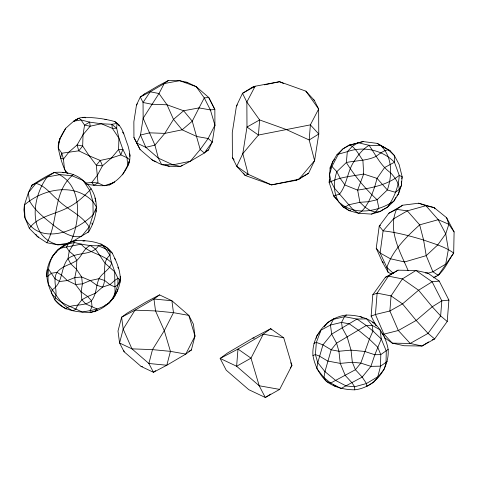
<?xml version="1.0" encoding="UTF-8"?>
<svg xmlns="http://www.w3.org/2000/svg" width="478" height="478" viewBox="0 0 478 478"><rect width="100%" height="100%" fill="white"/><g stroke="black" fill="none" stroke-linecap="round" stroke-linejoin="round"><path stroke-width="0.72" d="M391.249 273.996L388.064 272.203L382.281 261.765L376.24 248.237L379.233 226.1L388.841 213.254L402.739 205.193L418.698 203.21L434.155 207.631L446.625 217.741L454.1 231.914L453.688 253.077C447.516 261.496 443.853 273.44 433.648 277.82M86.416 184.239C93.981 185.249 101.784 186.605 109.343 184.944C118.03 180.774 124.567 173.275 128.516 164.569C131.133 158.188 129.628 151.454 127.793 145.097C124.453 136.911 122.995 126.586 114.857 121.609C104.879 118.681 94.483 117.534 84.11 117.295C76.331 117.224 71.21 123.659 65.761 128.218C62.038 134.3 57.695 140.556 58.256 148.049C60.019 156.629 62.325 165.215 66.376 173.024M120.372 276.182C120.803 293.606 107.329 309.654 90.234 312.439C77.472 312.11 62.839 311.088 54.749 299.694C50.668 291.401 46.324 282.301 46.88 272.872C47.961 256.782 61.118 243.057 76.785 240.386C89.547 240.709 104.18 241.737 112.27 253.125C116.835 262.332 121.591 272.574 119.829 283.084M312.947 355.501C311.477 335.926 326.743 317.183 346.353 315.044C356.415 315.098 366.285 317.308 374.525 323.331C381.785 330.423 386.403 339.368 388.148 349.364C389.618 368.938 374.352 387.682 354.742 389.821C344.68 389.767 334.809 387.556 326.57 381.534C319.31 374.441 314.691 365.497 312.947 355.501L315.402 354.574L319.477 356.104L327.699 361.033L340.252 363.388L352.34 362.264L360.812 363.089L370.91 366.363L380.542 366.166L387.192 361.541M376.15 325.96L371.131 316.119L372.81 294.747L385.388 277.294L398.019 270.184L415.932 270.476L427.756 273.069L439.198 281.07L448.908 300.094L447.229 321.467L434.645 338.926L422.014 346.03L404.101 345.737L392.283 343.144L384.449 337.671M31.745 186.605L31.883 185.225C39.148 180.618 46.438 175.928 54.325 172.444C64.578 171.524 75.231 173.377 83.088 180.463C100.505 193.638 98.838 214.771 88.663 231.854L72.184 241.719M136.499 104.969L133.864 121.747L133.942 137.503L140.066 149.5L152.572 160.315L161.713 164.641L169.164 166.272L180.463 166.458L190.352 161.253L204.357 153.008L208.48 149.978L212.292 142.002L214.927 125.224L214.849 109.468L208.725 97.47L196.219 86.655L187.077 82.33L179.626 80.698L168.328 80.513L158.439 85.717L144.434 93.963L140.311 96.998L136.499 104.969L137.335 103.81M236.455 105.979L232.272 132.591L232.398 157.573L236.759 166.302L245.154 175.45L271.462 184.896L295.918 180.379L298.965 179.232L308.549 173.269L314.59 160.626L318.772 134.013L318.647 109.032L314.285 100.302L305.89 91.155L279.582 81.708L255.127 86.225L252.079 87.372L242.495 93.335L236.455 105.979L237.405 104.855M128.988 161.63L128.516 164.569L127.68 165.31L122.547 174.846M129.813 156.485L130.046 155.015L129.269 153.868M117.564 289.053L117.235 291.096L115.437 294.191M329.611 179.836L329.163 182.494L333.674 195.932L343.425 207.225L349.275 210.708L358.572 213.284L371.496 214.096L379.902 211.629L387.485 207.237L393.818 201.184L398.533 193.799L401.371 185.512L402.159 176.788L399.124 164.498L394.338 155.505L390.042 150.654L377.172 143.37L363.113 141.566L348.671 145.336L342.917 148.897L337.038 154.555L332.772 161.54L330.149 167.67L329.163 182.494C339.643 176.848 352.149 176.31 363.668 174.028L377.058 178.39L387.359 189.945L395.449 192.317L399.375 189.24L401.371 185.512L401.323 181.353M401.801 178.748L402.159 176.788L399.255 175.39L394.422 162.233L394.338 155.505L388.244 149.787L377.172 143.37M191.367 349.974L194.982 336.1L193.399 324.18L188.828 315.39L171.895 300.746L159.532 294.896L146.149 301.947L127.19 313.102L121.609 317.207L117.994 331.087L119.578 343.007L124.143 351.796L141.076 366.435L153.444 372.284L166.822 365.24L185.787 354.084L191.367 349.974L188.816 351.318M316.089 338.364L316.771 335.747L320.045 331.917M331.368 166.153L332.772 161.54L334.564 159.455M58.555 143.239L60.108 139.128M70.314 242.782C81.117 220.059 82.915 182.429 54.325 172.444L47.197 176.98L35.975 183.367L31.883 185.225L28.369 192.73L24.378 205.056L23.9 209.884L24.958 217.831L29.319 228.353L37.457 236.622L46.862 242.758L57.814 244.814L66.221 244.64M279.672 389.397L291.927 365.419L283.729 337.803L270.703 328.697L252.862 338.095L227.582 352.967L220.143 358.446L226.225 370.169L248.805 389.69L265.296 397.487L279.672 389.397L259.207 385.77L236.628 366.25L220.143 358.446L237.984 349.048L263.264 334.176L270.703 328.697L271.713 329.796M395.814 197.456L393.818 201.184C377.781 211.736 354.258 216.211 338.824 202.075C333.202 192.951 333.411 181.55 336.823 171.674L346.335 162.52C356.235 160.435 366.441 160.913 375.833 156.515C379.646 153.791 383.434 150.462 388.244 149.787L390.042 150.654M60.975 137.12L65.761 128.218M114.714 295.428L112.557 299.144L110.436 300.997M29.319 228.353C38.091 216.17 54.898 214.502 67.458 207.805C76.833 203.371 84.23 196.165 91.226 188.732M46.862 242.758C58.83 221.159 52.496 191.188 73.684 174.327M290.355 367.946L291.927 365.419L290.732 362.718M143.597 95.122L144.434 93.963M396.979 195.89L398.533 193.799C401.173 185.918 395.79 178.384 390.669 172.875C380.829 165.89 375.708 154.878 369.07 145.282L358.106 142.749L352.346 146.304L347.333 151.657L337.038 154.555M52.066 256.853L58.173 249.337L72.752 241.037L74.407 242.483C83.507 244.778 93.162 246.773 102.525 245.214L106.982 247.753L110.125 251.452L112.27 253.125M324.162 326.976L327.544 322.489L334.552 318.318M118.526 125.146L119.709 125.589L116.973 123.455L111.822 124.286L101.384 123.778L89.637 122.129L81.075 119.972L73.893 121.143L74.729 120.402L77.412 119.512M60.628 137.76L59.792 138.495L58.256 148.049L61.752 153.229L63.466 159.078L64.464 169.212L68.007 173.896M346.353 315.044L344.477 316.693L341.549 322.399L342.296 328.028L347.189 337.056L351.025 350.129L352.34 362.264L355.429 369.715L362.193 377.088L366.441 383.517L366.542 386.547L373.551 382.376L384.324 369.118L386.033 362.563L386.272 351.019L381.277 338.962L380.064 329.856L372.207 325.375L366.662 318.85L357.03 319.047L344.477 316.693L333.393 319.34L330.459 325.04L320.995 330.137L316.358 342.397L315.402 354.574L317.774 362.659L324.938 371.639L335.783 380.542L346.162 385.973L354.634 386.792L366.441 383.517L377.781 376.766L380.542 366.166L380.781 354.616L377.698 347.165L369.369 339.207L358.524 330.304L349.304 323.851L341.549 322.399L330.459 325.04L331.672 334.146L336.566 343.174L338.932 351.258L340.252 363.388L345.247 375.445L352.011 382.818L354.634 386.792L354.742 389.821M388.148 349.364L380.781 354.616L374.83 354.742L364.732 351.461L351.025 350.129L338.932 351.258L331.176 349.8L322.955 344.871L316.358 342.397L313.903 343.318M55.777 252.515L56.858 251.577M60.64 248.279L62.803 246.391L64.805 245.728M168.328 80.513L164.205 83.548L150.2 91.788L140.311 96.998L143.059 102.495L143.137 118.251L140.502 135.035L136.69 143.006L145.826 147.332L158.338 158.146L173.006 164.826L180.463 166.458L182.232 165.161M159.532 294.896L153.952 299.007L134.987 310.162L121.609 317.207L123.193 329.127L131.946 348.856L148.879 363.495L153.444 372.284L155.673 370.641M402.739 205.193L396.561 209.352L388.841 213.254M380.47 225.269L379.233 226.1L383.099 230.856C396.907 232.326 410.321 236.066 423.592 240.01C433.827 243.768 444.809 246.481 453.688 253.077L438.23 275.334L432.901 271.773L426.221 255.652L423.592 240.01L419.672 224.845L407.34 210.858L396.561 209.352C387.407 230.259 400.086 251.667 408.188 270.697M383.511 209.227L379.902 211.629L375.469 212.107L371.496 214.096M94.268 311.787L97.165 309.947M398.019 270.184L388.435 276.141L385.388 277.294M270.745 394.099L265.296 397.487L259.207 385.77L251.004 358.159L237.984 349.048L236.628 366.25L251.004 358.159L263.264 334.176L283.729 337.803M428.605 341.937L422.014 346.03L410.196 343.443L392.283 343.144L383.882 333.997L375.439 314.494L377.118 293.128L388.435 276.141L402.38 278.907L418.561 290.224L432.243 306.78L440.638 315.928L447.229 321.467M434.789 276.768L436.073 276.003M437.997 274.856L439.915 273.709M73.893 121.143L78.966 118.126L81.075 119.972L84.57 125.146L83.035 134.7L82.676 146.029L89.243 155.864L96.329 165.239L97.99 182.984L104.198 185.775L113.573 182.662L114.415 181.927L109.343 184.944M104.975 305.382L106.188 304.689M295.918 180.379L298.445 178.957M299.706 178.246L300.967 177.535M302.233 176.824L308.549 173.269M206.502 151.018L208.48 149.978M384.175 208.898L387.485 207.237C394.015 197.964 398.652 186.82 399.255 175.39C387.58 184.867 372.129 187.842 357.64 190.119L345.026 185.076L340.205 178.39L336.823 171.674L331.941 166.469L338.436 154.101L342.917 148.897L350.075 144.882C355.99 148.401 359.109 155.033 362.916 160.512L363.668 174.028L357.64 190.119L359.904 202.308L365.18 207.315L370.468 210.643L375.469 212.107L378.875 208.175L377.112 199.744C365.258 188.786 354.885 176.209 346.335 162.52L347.333 151.657C363.352 145.915 382.531 149.907 394.422 162.233L384.581 167.563L377.058 178.39L374.716 186.82L371.836 194.743L368.598 201.704L365.18 207.315L361.774 211.246L358.572 213.284L353.284 209.956L334.343 188.009L330.955 181.293L329.533 174.386L331.941 166.469L330.149 167.67L330.292 168.859M87.492 232.386L88.663 231.854L89.141 227.032L93.132 214.7L96.646 207.201L92.941 201.591L89.589 190.178L83.088 180.463L72.047 175.767L60.079 174.607L47.197 176.98C31.936 197.205 27.031 236.347 57.814 244.814L69.579 242.902M66.806 244.372L69.149 243.314M107.52 304.086L108.847 303.482L114.953 295.966C115.222 287.947 114.571 279.869 114.756 271.803C112.677 265.224 109.259 258.52 110.125 251.452L105.668 248.913L98.492 245.859C91.549 256.244 76.856 251.368 67.996 258.753C60.234 268.068 63.478 282.988 52.072 289.865L51.51 293.217C58.549 303.428 71.563 306.506 82.055 312.038C92.409 310.222 104.055 308.854 111.243 300.304C115.622 294.125 116.65 286.543 120.139 279.953L117.994 278.28L114.756 271.803L104.909 263.133L95.54 249.122L90.312 245.465C83.758 248.273 82.067 255.987 76.791 260.402C70.344 264.92 62.032 265.87 56.948 272.352C51.935 280.933 58.633 291.162 54.749 299.694C58.328 303.201 61.889 306.386 66.149 309.057L66.968 307.671C74.628 303.757 84.54 306.685 91.483 300.716C96.693 294.293 95.797 285.904 99.03 278.668C102.417 272.639 109.797 269.849 111.661 262.996C103.391 253.902 89.243 253.848 81.111 244.174L60.831 248.13C48.403 255.736 47.179 271.307 48.415 284.416C55.711 293.797 61.483 305.795 72.859 310.748L75.763 309.32L77.591 305.281L81.875 299.784L87.647 296.533L95.504 293.241L102.531 287.117L109.88 284.685L114.881 280.317L117.994 278.28L117.857 284.822L114.744 286.866L109.88 284.685L104.754 280.526L99.03 278.668L90.252 280.568L82.395 283.86L75.542 284.5L67.35 280.556L61.608 275.149L56.948 272.352L51.319 273.267L48.039 276.117L46.647 276.643L47.191 269.735L48.583 269.21L54.976 278.722L59.636 281.512L67.35 280.556L74.801 277.622L81.654 276.983L90.252 280.568L96.807 285.258L102.531 287.117C108.106 277.186 100.117 263.282 109.892 255.222L105.668 248.913L100.87 243.762M372.81 294.747L377.118 293.128L391.064 295.888L402.506 303.894L416.183 320.445L428.055 333.387L434.645 338.926L432.208 339.84M371.131 316.119L375.439 314.494L389.875 310.999L402.506 303.894L418.561 290.224L432.118 281.793L439.198 281.07M382.669 334.457L398.323 330.501L416.183 320.445L432.243 306.78L441.827 300.817L448.908 300.094M82.772 117.737L84.11 117.295L85.353 117.851M427.314 273.404L432.901 271.773L445.717 264.119L448.358 249.516L445.729 233.867L438.248 219.695L425.916 205.707L418.698 203.21M70.093 242.238L72.77 241.498M74.108 241.127L76.785 240.386M355.381 143.627L363.113 141.566M348.671 145.336L354.712 143.8M252.079 87.372L254.254 86.93M264.382 84.839L279.582 81.708L283.568 83.525M82.933 241.109L84.959 240.781M104.885 119.625L106.295 119.446M85.526 183.182L91.86 182.393L97.99 182.984L93.76 185.267L91.86 182.393L97.327 175.372L102.459 165.83L111.428 158.015L118.574 149.518L118.932 138.184L116.674 128.265L116.973 123.455L114.857 121.609M350.709 210.553L349.275 210.708L345.032 207.679M335.915 385.985L334.433 386.015L333.507 384.927M184.962 82.3L187.077 82.33M425.516 273.034L427.756 273.069M252.862 338.095L254.344 338.149M141.076 366.435L142.51 366.578M382.31 146.877L384.342 147.349L385.358 148.305M156.031 161.558L152.572 160.315L151.729 159.132M165.711 165.035L169.164 166.272M372.481 322.566L374.525 323.331L375.648 325.034M38.754 237.172L37.457 236.622L35.832 234.19M62.726 172.271L64.022 172.827M360.065 316.37L362.659 317.727M313.084 99.466L314.285 100.302M382.281 261.765L383.362 262.769M393.388 273.44L386.881 267.435L380.106 252.993L376.24 248.237M336.733 199.063L333.674 195.932L339.494 194.152C347.267 184.412 347.201 171.232 354.312 161.038C358.195 154.926 362.814 149.118 369.07 145.282L380.846 145.671C392.659 156.933 392.324 175.51 387.359 189.945L377.112 199.744L368.598 201.704L359.904 202.308L348.689 204.799L345.486 206.837L343.425 207.225L340.82 203.825M381.623 332.915L384.312 336.285M114.606 258.473L115.509 259.602M122.511 132.101L123.844 133.858M305.89 91.155L318.647 109.032L310.377 124.866L309.188 139.976L314.59 160.626L298.965 179.232L271.462 184.896L248.202 174.303L236.759 166.302L242.8 153.653L258.425 135.047L259.614 119.936L246.857 102.059L242.495 93.335L255.127 86.225L246.857 102.059L246.983 127.046L242.8 153.653L248.202 174.303L245.154 175.45L243.451 173.066M232.398 157.573L234.101 159.957M454.1 231.914L448.848 224.302L446.625 217.741M434.962 208.802L434.155 207.631L425.916 205.707L407.34 210.858L393.442 218.918L383.099 230.856L380.106 252.993L390.305 258.741L404.573 261.962L426.221 255.652L437.758 244.915L445.729 233.867L448.848 224.302L438.248 219.695L419.672 224.845C406.479 236.915 392.719 250.078 386.881 267.435L388.064 272.203M94.781 198.053L95.588 199.254L95.684 201.381M117.791 267.196L118.604 268.409M133.942 137.503L140.066 149.5M123.718 350.368L124.143 351.796M91.985 222.909L92.176 224.355M96.072 209.896L96.168 212.029M76.791 260.402L76.51 269.281L74.801 277.622L75.542 284.5L81.093 291.843L87.647 296.533L91.483 300.716L92.003 306.679L90.175 310.718L90.234 312.439L96.926 310.58L96.867 308.866L85.711 303.96L81.875 299.784L81.093 291.843L82.395 283.86L81.654 276.983L76.51 269.281L70.768 263.874L67.996 258.753L69.196 251.273L74.407 242.483L68.121 243.977L66.46 247.216L69.196 251.273L74.018 255.282L76.791 260.402M391.064 295.888L389.875 310.999L398.323 330.501L410.196 343.443L428.055 333.387L440.638 315.928L441.827 300.817L432.118 281.793L415.932 270.476L402.38 278.907L391.064 295.888M317.774 362.659L316.783 368.58L323.947 377.56L326.57 381.534L330.651 383.063L341.029 388.489L362.193 377.088L370.91 366.363L374.83 354.742L381.277 338.962L372.954 331.003L366.25 325.5L357.03 319.047L331.672 334.146L322.955 344.871L317.774 362.659M324.938 371.639L323.947 377.56L330.651 383.063L355.429 369.715L360.812 363.089L369.369 339.207L372.954 331.003L372.207 325.375L366.25 325.5L336.566 343.174L331.176 349.8L324.938 371.639M61.752 153.229L60.515 157.967L63.466 159.078L68.934 152.058L77.066 144.977L83.035 134.7L90.181 126.204L101.384 123.778L112.366 128.355L116.674 128.265L111.822 124.286L112.366 128.355L118.932 138.184L122.882 149.429L127.011 157.692L127.68 165.31L129.753 159.831L127.011 157.692L120.809 154.908L111.428 158.015L100.225 160.441L89.243 155.864L78.78 150.827L61.752 153.229M123.193 329.127L119.578 343.007L131.946 348.856L152.494 349.621L170.437 351.36L185.787 354.084L194.982 336.1L188.828 315.39L173.484 312.666L155.535 310.921L134.987 310.162L123.193 329.127M152.494 349.621L148.879 363.495L166.822 365.24L170.437 351.36L164.289 330.651L155.535 310.921L153.952 299.007L171.895 300.746L173.484 312.666L164.289 330.651L152.494 349.621M122.882 149.429L120.809 154.908L118.574 149.518L122.882 149.429M199.045 107.909L192.252 121.197L182.124 129.819L164.785 133.392L149.608 132.83L140.502 135.035L145.826 147.332L154.932 145.127L164.785 133.392L173.502 119.381L183.624 110.759L199.045 107.909L210.386 109.922L214.849 109.468L208.725 97.47L204.261 97.924L199.045 107.909M214.927 125.224L208.133 138.512L200.204 149.518L190.352 161.253L173.006 164.826L161.713 164.641L158.338 158.146L154.932 145.127L143.137 118.251L158.989 93.533L164.205 83.548L179.626 80.698L196.219 86.655L204.261 97.924L210.386 109.922L214.927 125.224M150.2 91.788L143.059 102.495L151.855 104.24L167.037 104.802L183.624 110.759L192.252 121.197L200.204 149.518L204.357 153.008L212.292 142.002L208.133 138.512L196.799 136.499L182.124 129.819L173.502 119.381L167.037 104.802L158.989 93.533L150.2 91.788M35.975 183.367L28.369 192.73L29.427 200.676C34.966 210.947 44.568 217.86 53.357 225.156C61.483 231.262 70.714 238.45 81.535 236.389L89.141 227.032C81.983 214.933 67.649 209.842 57.993 200.031C50.949 194.205 45.207 185.781 35.975 183.367M82.676 146.029L78.78 150.827L77.066 144.977L82.676 146.029M100.225 160.441L96.329 165.239L102.459 165.83L100.225 160.441M93.132 214.7C75.984 231.938 38.999 246.23 24.958 217.831L24.378 205.056C42.667 188.822 74.365 182.214 92.941 201.591L93.132 214.7M318.772 134.013L309.188 139.976L285.922 129.383L259.614 119.936L246.983 127.046L258.425 135.047L310.377 124.866L318.772 134.013M89.637 122.129L84.57 125.146L90.181 126.204L89.637 122.129"/></g></svg>
